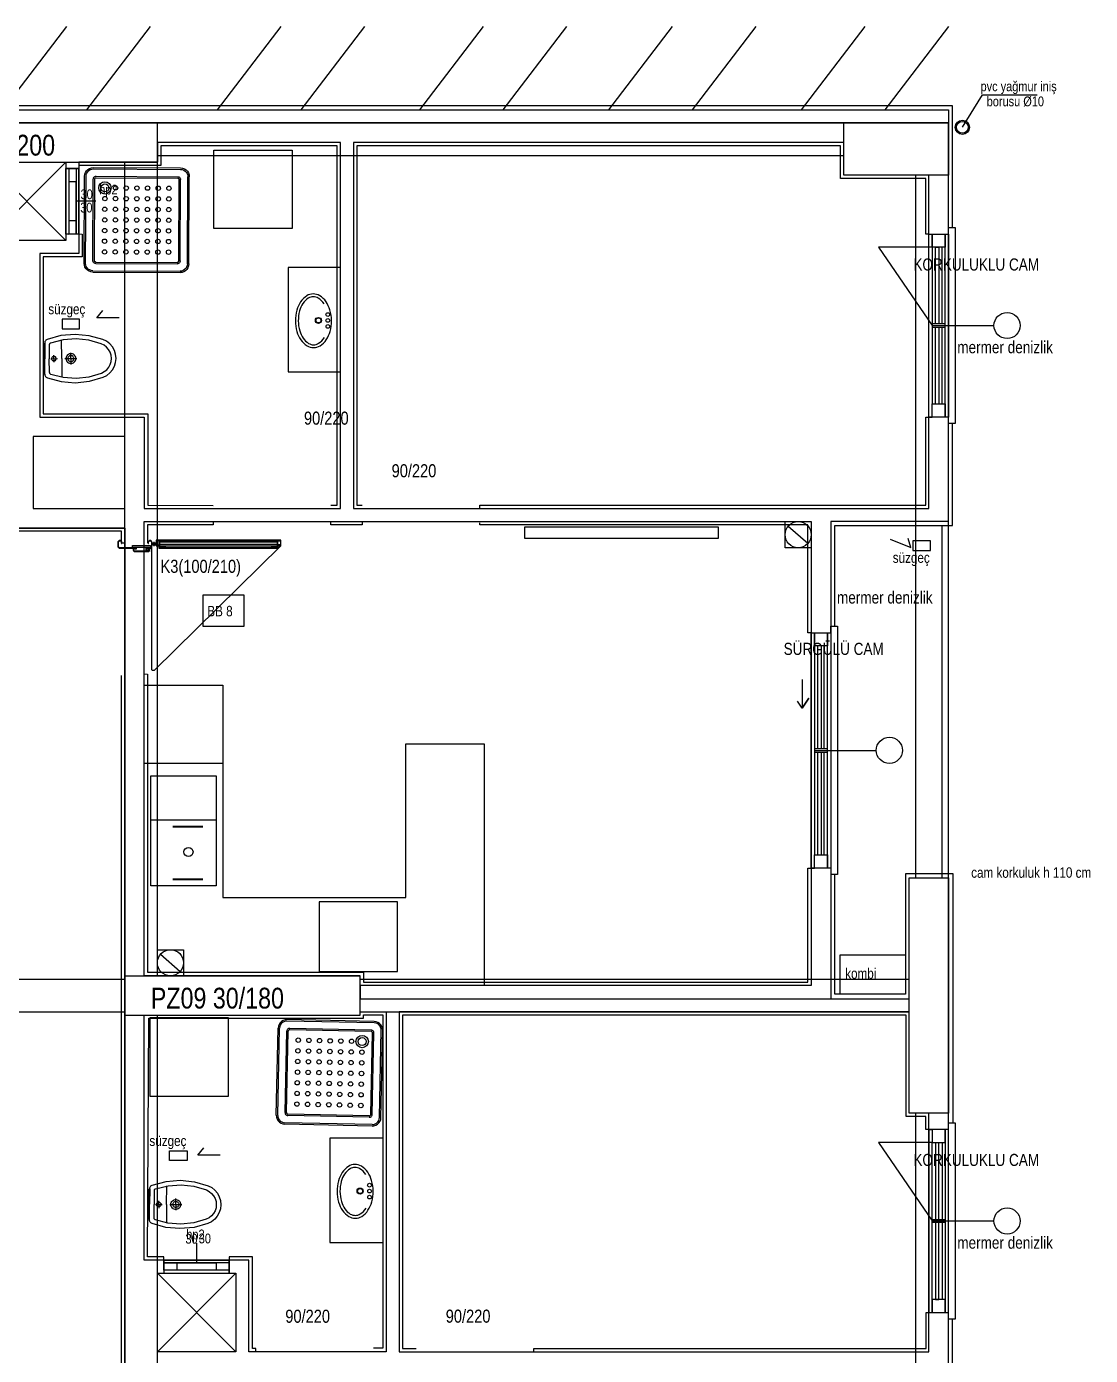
# Model space of a CAD drawing. Header units: centimetres. Extents: x 0 to 12309, y -30 to 2970.
# Drawn here: x 1694 to 2100, y 1877 to 2386 of the extents above; entities that cross this region are included whole.
import ezdxf

# ---------------------------------------------------------------- set-up
doc = ezdxf.new("R2010")
doc.units = ezdxf.units.CM
doc.layers.add('SCOTT-MIMARI', color=8, linetype='CONTINUOUS')
doc.styles.get("Standard").update_dxf_attribs({"font": 'arial.ttf', "width": 0.8})

msp = doc.modelspace()

# ---------------------------------------------------------------- linework, layer by layer
at = {"layer": 'SCOTT-MIMARI'}
for p, q in [((2051.37, 2347.12), (2059.01, 2359.54)), ((2059.01, 2359.54), (2079.95, 2359.54)), ((1715.59, 2295.07), (1715.77, 2328.43)), ((1716.15, 2295.07), (1716.32, 2328.42)), ((1719.12, 2331.75), (1752.48, 2331.57)), ((1719.12, 2331.19), (1752.48, 2331.01)), ((1720.21, 2328.4), (1751.35, 2328.24)), ((1755.07, 2294.86), (1755.24, 2328.22)), ((1755.62, 2294.86), (1755.8, 2328.22)), ((1718.93, 2296.16), (1719.1, 2327.3)), ((1719.49, 2296.16), (1719.65, 2327.29)), ((1720.21, 2327.85), (1751.35, 2327.68)), ((1751.74, 2295.99), (1751.9, 2327.12)), ((1752.29, 2295.99), (1752.46, 2327.12)), ((1720.04, 2318.82), (1712.53, 2318.81)), ((1720.04, 2295.6), (1751.18, 2295.44)), ((1720.04, 2295.04), (1751.17, 2294.88)), ((1718.91, 2292.27), (1752.27, 2292.09)), ((1718.91, 2291.71), (1752.27, 2291.54)), ((1700, 2264.01), (1700.03, 2258.61)), ((1700.5, 2264.36), (1700.35, 2264.36)), ((1700.5, 2264.56), (1700.53, 2258.61)), ((1702.25, 2263.87), (1702.28, 2258.62)), ((1707.03, 2258.64), (1706.99, 2265.7)), ((1700.05, 2253.21), (1700.03, 2258.61)), ((1700.56, 2252.66), (1700.53, 2258.61)), ((1702.3, 2253.37), (1702.28, 2258.62)), ((1702.81, 2258.62), (1705.36, 2258.63)), ((1704.03, 2258.63), (1704.02, 2260.03)), ((1704.03, 2258.63), (1704.03, 2257.23)), ((1707.03, 2258.64), (1707.06, 2251.58)), ((1708.27, 2258.65), (1712.84, 2258.67)), ((1710.53, 2258.66), (1710.52, 2260.88)), ((1710.53, 2258.66), (1710.54, 2256.44)), ((1700.56, 2252.86), (1700.41, 2252.86)), ((1741.8, 2188.04), (1741.53, 2188.04)), ((1741.53, 2187.76), (1743.13, 2187.76)), ((1741.8, 2187.49), (1741.53, 2187.49)), ((1741.53, 2139.63), (1741.53, 2186.61)), ((1742.33, 2186.96), (1742.33, 2188.56)), ((1742.84, 2187.45), (1743.18, 2187.45)), ((1742.87, 2188.01), (1743.18, 2188.01)), ((1744.13, 2187.01), (1744.18, 2187.01)), ((1744.53, 2187.66), (1789.41, 2187.66)), ((1789.81, 2187.01), (1789.76, 2187.01)), ((1766.13, 2082.05), (1741.13, 2082.05)), ((1749.53, 2079.83), (1760.91, 2079.83)), ((1749.53, 2079.53), (1760.91, 2079.53)), ((1760.91, 2059.58), (1749.53, 2059.58)), ((1760.91, 2059.28), (1749.53, 2059.28)), ((1826.49, 2004.58), (1793.14, 2005.28)), ((1826.5, 2005.13), (1793.15, 2005.83)), ((1789.05, 1969.22), (1789.75, 2002.57)), ((1789.6, 1969.2), (1790.3, 2002.56)), ((1792.4, 1970.26), (1793.06, 2001.39)), ((1792.96, 1970.25), (1793.61, 2001.37)), ((1825.31, 2001.26), (1794.18, 2001.92)), ((1825.32, 2001.82), (1794.19, 2002.47)), ((1825.2, 1969.57), (1825.85, 2000.7)), ((1825.76, 1969.56), (1826.41, 2000.68)), ((1828.51, 1968.39), (1829.21, 2001.74)), ((1829.07, 1968.37), (1829.77, 2001.73)), ((1824.62, 1968.47), (1793.49, 1969.12)), ((1824.63, 1969.02), (1793.5, 1969.68)), ((1825.66, 1965.11), (1792.31, 1965.81)), ((1825.67, 1965.66), (1792.32, 1966.37)), ((1747.13, 1935.15), (1747.17, 1942.21)), ((1740.16, 1940.58), (1740.13, 1935.18)), ((1740.66, 1940.93), (1740.51, 1940.93)), ((1740.66, 1941.13), (1740.63, 1935.18)), ((1742.41, 1940.42), (1742.38, 1935.17)), ((1744.13, 1935.16), (1744.14, 1936.56)), ((1750.63, 1935.13), (1750.64, 1937.35)), ((1740.11, 1929.78), (1740.13, 1935.18)), ((1740.6, 1929.23), (1740.63, 1935.18)), ((1742.36, 1929.92), (1742.38, 1935.17)), ((1742.91, 1935.17), (1745.47, 1935.15)), ((1744.13, 1935.16), (1744.13, 1933.76)), ((1747.13, 1935.15), (1747.1, 1928.09)), ((1748.38, 1935.14), (1752.94, 1935.12)), ((1750.63, 1935.13), (1750.62, 1932.91)), ((1740.6, 1929.43), (1740.45, 1929.43)), ((1758.6, 1920.27), (1758.59, 1912.76))]:
    msp.add_line(p, q, dxfattribs=at)
for points in [[(1684.66, 2353.81), (1709.02, 2385.65)], [(1716.62, 2353.81), (1740.98, 2385.65)], [(1766.6, 2353.81), (1790.96, 2385.65)], [(1798.56, 2353.81), (1822.92, 2385.65)], [(1843.88, 2353.81), (1868.24, 2385.65)], [(1875.84, 2353.81), (1900.2, 2385.65)], [(1916.19, 2353.81), (1940.55, 2385.65)], [(1948.15, 2353.81), (1972.51, 2385.65)], [(1989.85, 2353.81), (2014.21, 2385.65)], [(2021.81, 2353.81), (2046.17, 2385.65)], [(2047.59, 2348.81), (2047.59, 2355.31), (1341.09, 2355.31), (1339.59, 2350.31), (1339.59, 2308.81)], [(1341.09, 2348.81), (1341.09, 2353.81), (2046.09, 2353.81), (2046.09, 2348.81), (1341.09, 2348.81)], [(2046.09, 2034.06), (2046.09, 2348.81), (1341.09, 2348.81), (1341.09, 1531.31)], [(1643.59, 2348.81), (1743.59, 2348.81)], [(1743.59, 2333.81), (1743.59, 2348.81)], [(1743.59, 2348.81), (2006.09, 2348.81)], [(2006.09, 2328.81), (2006.09, 2348.81), (2046.09, 2348.81), (2046.09, 2328.81), (2006.09, 2328.81)], [(2046.09, 2308.81), (2047.59, 2308.81), (2047.59, 2348.81)], [(1698.59, 2236.31), (1738.59, 2236.31), (1738.59, 2201.31), (1813.59, 2201.31), (1813.59, 2341.31), (1743.59, 2341.31), (1743.59, 2341.31), (1743.59, 2341.31), (1743.59, 2333.81), (1713.59, 2333.81), (1713.59, 2298.81), (1698.59, 2298.81), (1698.59, 2236.31)], [(1809.86, 2202.55), (1812.36, 2202.55), (1812.36, 2340.05), (1744.86, 2340.05), (1744.86, 2332.55), (1713.59, 2332.55)], [(1795.18, 2308.37), (1765.18, 2308.37), (1765.18, 2338.37), (1795.18, 2338.37), (1795.18, 2308.37)], [(1818.59, 2201.31), (2038.59, 2201.31), (2038.59, 2328.81), (2006.09, 2328.81), (2006.09, 2341.31), (1818.59, 2341.31), (1818.59, 2201.31)], [(2038.59, 2306.31), (2037.34, 2306.31), (2037.34, 2327.56), (2004.84, 2327.56), (2004.84, 2340.06), (1819.84, 2340.06), (1819.84, 2202.56), (1821.87, 2202.57)], [(1643.59, 2333.81), (1743.59, 2333.81)], [(1708.59, 2303.81), (1678.59, 2303.81), (1678.59, 2333.81), (1708.59, 2333.81), (1708.59, 2303.81), (1678.59, 2333.81), (1708.59, 2333.81), (1678.59, 2303.81)], [(1731.09, 2022.56), (1731.09, 2333.81)], [(1743.59, 2336.31), (2006.09, 2336.31)], [(1743.59, 2022.56), (1743.59, 2333.81)], [(1713.57, 2331.31), (1713.57, 2331.31), (1708.57, 2331.31), (1709.77, 2331.31), (1709.79, 2306.31), (1713.6, 2306.32), (1713.57, 2331.31)], [(1708.6, 2306.31), (1708.57, 2331.31), (1713.55, 2331.31), (1713.6, 2306.31), (1708.6, 2306.31)], [(1712.55, 2331.31), (1712.55, 2326.31), (1709.77, 2326.31)], [(1715.77, 2328.43), (1715.85, 2329.17), (1716.1, 2329.87), (1716.51, 2330.5), (1717.04, 2331.03), (1717.67, 2331.42), (1718.38, 2331.67), (1719.12, 2331.75)], [(1716.32, 2328.42), (1716.4, 2329.04), (1716.6, 2329.63), (1716.94, 2330.15), (1717.38, 2330.59), (1717.91, 2330.92), (1718.5, 2331.12), (1719.12, 2331.19)], [(1719.1, 2327.3), (1719.13, 2327.54), (1719.21, 2327.78), (1719.34, 2327.99), (1719.52, 2328.16), (1719.73, 2328.3), (1719.97, 2328.38), (1720.21, 2328.4)], [(1751.35, 2328.24), (1751.6, 2328.21), (1751.83, 2328.13), (1752.04, 2327.99), (1752.22, 2327.82), (1752.35, 2327.6), (1752.43, 2327.37), (1752.46, 2327.12)], [(1752.48, 2331.57), (1753.22, 2331.48), (1753.93, 2331.23), (1754.56, 2330.83), (1755.08, 2330.3), (1755.48, 2329.66), (1755.72, 2328.96), (1755.8, 2328.22)], [(1752.48, 2331.01), (1753.1, 2330.94), (1753.68, 2330.73), (1754.21, 2330.4), (1754.64, 2329.95), (1754.97, 2329.43), (1755.18, 2328.84), (1755.24, 2328.22)], [(2033.59, 2060.06), (2033.59, 2328.81)], [(2046.09, 2032.56), (2046.09, 2328.81)], [(1712.55, 2326.31), (1712.52, 2306.31)], [(1712.57, 2311.31), (1712.55, 2326.31)], [(1719.65, 2327.29), (1719.67, 2327.42), (1719.71, 2327.54), (1719.78, 2327.64), (1719.86, 2327.73), (1719.97, 2327.79), (1720.09, 2327.83), (1720.21, 2327.85)], [(1751.35, 2327.68), (1751.47, 2327.67), (1751.59, 2327.63), (1751.69, 2327.56), (1751.78, 2327.47), (1751.85, 2327.37), (1751.89, 2327.25), (1751.9, 2327.12)], [(1712.52, 2306.31), (1712.52, 2311.31), (1709.79, 2311.31)], [(2046.09, 2306.31), (2046.09, 2308.81), (2048.59, 2308.81), (2048.59, 2236.31), (2048.59, 2233.81), (2046.09, 2233.81)], [(1713.64, 2306.32), (1714.89, 2306.31), (1714.89, 2297.56), (1699.89, 2297.56), (1699.89, 2237.56), (1739.89, 2237.56), (1739.89, 2202.56), (1764.86, 2202.47)], [(1712.57, 2306.31), (1712.57, 2306.31)], [(2038.59, 2236.31), (2038.59, 2306.31), (2046.09, 2306.31), (2046.09, 2236.31), (2038.59, 2236.31), (2039.84, 2236.31), (2039.84, 2241.31), (2044.84, 2241.31), (2044.84, 2236.31), (2044.84, 2306.31), (2044.84, 2301.31), (2039.84, 2301.31), (2039.84, 2306.31), (2039.84, 2241.31), (2041.09, 2241.31), (2041.09, 2270.68)], [(2039.84, 2301.31), (2019.26, 2301.31), (2039.84, 2271.31)], [(2041.09, 2271.93), (2041.09, 2301.31), (2042.34, 2301.31), (2042.34, 2271.93)], [(2043.59, 2271.93), (2043.59, 2301.31)], [(1718.91, 2291.71), (1718.17, 2291.8), (1717.46, 2292.05), (1716.83, 2292.45), (1716.31, 2292.98), (1715.91, 2293.62), (1715.67, 2294.33), (1715.59, 2295.07)], [(1718.91, 2292.27), (1718.29, 2292.34), (1717.71, 2292.55), (1717.18, 2292.89), (1716.74, 2293.33), (1716.42, 2293.86), (1716.21, 2294.45), (1716.15, 2295.07)], [(1720.04, 2295.04), (1719.79, 2295.07), (1719.56, 2295.16), (1719.35, 2295.29), (1719.17, 2295.47), (1719.04, 2295.68), (1718.96, 2295.91), (1718.93, 2296.16)], [(1720.04, 2295.6), (1719.92, 2295.62), (1719.8, 2295.66), (1719.7, 2295.72), (1719.61, 2295.81), (1719.54, 2295.92), (1719.5, 2296.04), (1719.49, 2296.16)], [(1752.29, 2295.99), (1752.26, 2295.74), (1752.18, 2295.5), (1752.05, 2295.29), (1751.87, 2295.12), (1751.66, 2294.99), (1751.42, 2294.91), (1751.17, 2294.88)], [(1751.74, 2295.99), (1751.72, 2295.86), (1751.68, 2295.75), (1751.61, 2295.64), (1751.52, 2295.55), (1751.42, 2295.49), (1751.3, 2295.45), (1751.18, 2295.44)], [(1755.62, 2294.86), (1755.53, 2294.11), (1755.28, 2293.41), (1754.88, 2292.78), (1754.35, 2292.25), (1753.72, 2291.86), (1753.01, 2291.62), (1752.27, 2291.54)], [(1755.07, 2294.86), (1754.99, 2294.24), (1754.78, 2293.65), (1754.45, 2293.13), (1754.01, 2292.69), (1753.48, 2292.36), (1752.89, 2292.16), (1752.27, 2292.09)], [(1813.59, 2293.54), (1793.59, 2293.54), (1793.59, 2253.54), (1813.59, 2253.54)], [(1800.72, 2282.68), (1800.04, 2282.2), (1799.41, 2281.65), (1798.84, 2281.03), (1798.34, 2280.36)], [(1803.19, 2283.41), (1802.54, 2283.36), (1801.91, 2283.22), (1801.29, 2282.99), (1800.72, 2282.68)], [(1803.2, 2282.31), (1802.7, 2282.27), (1802.21, 2282.17), (1801.74, 2281.99), (1801.3, 2281.76)], [(1805.68, 2282.72), (1805.1, 2283.02), (1804.48, 2283.23), (1803.84, 2283.36), (1803.19, 2283.41)], [(1805.11, 2281.78), (1804.66, 2282.01), (1804.19, 2282.18), (1803.7, 2282.28), (1803.2, 2282.31)], [(1808.09, 2280.43), (1807.58, 2281.09), (1807, 2281.7), (1806.37, 2282.25), (1805.68, 2282.72)], [(1729.03, 2274.3), (1720.5, 2274.3), (1722.76, 2277.08)], [(1796.9, 2277.17), (1796.67, 2276.16), (1796.5, 2275.14), (1796.4, 2274.11), (1796.37, 2273.08)], [(1798.34, 2280.36), (1797.89, 2279.61), (1797.5, 2278.82), (1797.17, 2278.01), (1796.9, 2277.17)], [(1799.25, 2279.76), (1798.85, 2279.08), (1798.49, 2278.37), (1798.2, 2277.64), (1797.96, 2276.89)], [(1801.3, 2281.76), (1800.71, 2281.34), (1800.17, 2280.87), (1799.68, 2280.34), (1799.25, 2279.76)], [(1807.34, 2279.57), (1806.88, 2280.22), (1806.35, 2280.81), (1805.76, 2281.33), (1805.11, 2281.78)], [(1809.57, 2277.26), (1809.3, 2278.09), (1808.95, 2278.9), (1808.55, 2279.68), (1808.09, 2280.43)], [(1810.15, 2273.17), (1810.11, 2274.21), (1810, 2275.24), (1809.82, 2276.25), (1809.57, 2277.26)], [(1713.84, 2273.75), (1707.14, 2273.75), (1707.14, 2270.05), (1713.84, 2270.05), (1713.84, 2273.75)], [(1796.37, 2273.08), (1796.42, 2272.05), (1796.53, 2271.02), (1796.71, 2270), (1796.96, 2268.99)], [(1797.96, 2276.89), (1797.74, 2275.95), (1797.58, 2275), (1797.49, 2274.05), (1797.47, 2273.09)], [(1797.47, 2273.09), (1797.51, 2272.13), (1797.61, 2271.17), (1797.78, 2270.23), (1798.01, 2269.29)], [(1809.63, 2269.08), (1809.86, 2270.09), (1810.03, 2271.11), (1810.13, 2272.14), (1810.15, 2273.17)], [(1722.79, 2265.95), (1717.55, 2267.42), (1712.13, 2267.92), (1706.71, 2267.43), (1701.47, 2265.97)], [(1796.96, 2268.99), (1797.23, 2268.16), (1797.57, 2267.35), (1797.98, 2266.57), (1798.44, 2265.82)], [(1798.01, 2269.29), (1798.26, 2268.54), (1798.57, 2267.81), (1798.93, 2267.11), (1799.35, 2266.44)], [(1808.19, 2265.89), (1808.64, 2266.64), (1809.03, 2267.43), (1809.36, 2268.24), (1809.63, 2269.08)], [(2039.84, 2270.68), (2044.84, 2270.68), (2044.84, 2271.93), (2039.84, 2271.93), (2039.84, 2270.68)], [(2039.84, 2271.31), (2063.46, 2271.31)], [(2042.34, 2270.68), (2042.34, 2241.31), (2043.59, 2241.31), (2043.59, 2270.68)], [(1700.35, 2264.36), (1700.27, 2264.35), (1700.2, 2264.32), (1700.13, 2264.28), (1700.08, 2264.23), (1700.03, 2264.16), (1700.01, 2264.09), (1700, 2264.01)], [(1701.47, 2265.97), (1701.19, 2265.83), (1700.96, 2265.65), (1700.76, 2265.42), (1700.62, 2265.15), (1700.53, 2264.86), (1700.5, 2264.56)], [(1702.75, 2264.58), (1702.61, 2264.51), (1702.49, 2264.42), (1702.39, 2264.3), (1702.31, 2264.17), (1702.27, 2264.02), (1702.25, 2263.87)], [(1722.16, 2264.32), (1717.4, 2265.67), (1712.48, 2266.17), (1707.55, 2265.8), (1702.75, 2264.58)], [(1726.03, 2258.74), (1725.9, 2259.93), (1725.54, 2261.08), (1724.96, 2262.13), (1724.18, 2263.04), (1723.24, 2263.78), (1722.16, 2264.32)], [(1727.78, 2258.75), (1727.61, 2260.29), (1727.15, 2261.77), (1726.4, 2263.12), (1725.39, 2264.3), (1724.17, 2265.26), (1722.79, 2265.95)], [(1798.44, 2265.82), (1798.95, 2265.16), (1799.53, 2264.55), (1800.16, 2264.01), (1800.85, 2263.53)], [(1799.35, 2266.44), (1799.78, 2265.87), (1800.28, 2265.34), (1800.83, 2264.88), (1801.42, 2264.47)], [(1800.85, 2263.53), (1801.43, 2263.23), (1802.05, 2263.02), (1802.69, 2262.89), (1803.34, 2262.85)], [(1801.42, 2264.47), (1801.87, 2264.24), (1802.34, 2264.07), (1802.83, 2263.97), (1803.33, 2263.94)], [(1803.33, 2263.94), (1803.83, 2263.98), (1804.32, 2264.09), (1804.79, 2264.26), (1805.23, 2264.5)], [(1803.34, 2262.85), (1803.99, 2262.9), (1804.62, 2263.04), (1805.23, 2263.26), (1805.81, 2263.57)], [(1805.23, 2264.5), (1805.87, 2264.96), (1806.46, 2265.49), (1806.98, 2266.09), (1807.43, 2266.74)], [(1805.81, 2263.57), (1806.49, 2264.05), (1807.12, 2264.6), (1807.69, 2265.22), (1808.19, 2265.89)], [(1704.9, 2258.63), (1704.88, 2258.81), (1704.82, 2258.99), (1704.73, 2259.15), (1704.61, 2259.28), (1704.46, 2259.39), (1704.29, 2259.46), (1704.11, 2259.5), (1703.93, 2259.5), (1703.75, 2259.46), (1703.59, 2259.38), (1703.44, 2259.28), (1703.32, 2259.14), (1703.23, 2258.98), (1703.17, 2258.81), (1703.15, 2258.62)], [(1703.15, 2258.62), (1703.17, 2258.44), (1703.23, 2258.27), (1703.32, 2258.11), (1703.45, 2257.97), (1703.59, 2257.87), (1703.76, 2257.79), (1703.94, 2257.76), (1704.12, 2257.76), (1704.3, 2257.8), (1704.47, 2257.87), (1704.62, 2257.98), (1704.74, 2258.12), (1704.83, 2258.28), (1704.88, 2258.45), (1704.9, 2258.63)], [(1712.4, 2258.67), (1712.36, 2259.06), (1712.24, 2259.43), (1712.04, 2259.77), (1711.77, 2260.06), (1711.46, 2260.29), (1711.1, 2260.45), (1710.71, 2260.53), (1710.32, 2260.52), (1709.94, 2260.44), (1709.58, 2260.28), (1709.27, 2260.05), (1709, 2259.76), (1708.81, 2259.42), (1708.69, 2259.04), (1708.65, 2258.65)], [(1708.65, 2258.65), (1708.7, 2258.26), (1708.82, 2257.89), (1709.02, 2257.55), (1709.28, 2257.26), (1709.6, 2257.03), (1709.96, 2256.88), (1710.34, 2256.8), (1710.73, 2256.8), (1711.12, 2256.88), (1711.47, 2257.04), (1711.79, 2257.27), (1712.05, 2257.57), (1712.24, 2257.91), (1712.36, 2258.28), (1712.4, 2258.67)], [(1711.68, 2258.67), (1711.65, 2258.91), (1711.58, 2259.13), (1711.45, 2259.34), (1711.29, 2259.52), (1711.1, 2259.66), (1710.88, 2259.76), (1710.64, 2259.81), (1710.4, 2259.8), (1710.17, 2259.75), (1709.95, 2259.65), (1709.75, 2259.51), (1709.59, 2259.33), (1709.47, 2259.12), (1709.4, 2258.89), (1709.38, 2258.66)], [(1709.38, 2258.66), (1709.4, 2258.42), (1709.48, 2258.19), (1709.6, 2257.98), (1709.76, 2257.8), (1709.96, 2257.66), (1710.18, 2257.57), (1710.41, 2257.52), (1710.65, 2257.52), (1710.89, 2257.57), (1711.11, 2257.67), (1711.3, 2257.81), (1711.46, 2257.99), (1711.58, 2258.2), (1711.65, 2258.43), (1711.68, 2258.67)], [(1722.22, 2253.12), (1723.29, 2253.67), (1724.22, 2254.42), (1724.99, 2255.34), (1725.56, 2256.4), (1725.91, 2257.55), (1726.03, 2258.74)], [(1722.86, 2251.5), (1724.24, 2252.2), (1725.45, 2253.17), (1726.44, 2254.36), (1727.18, 2255.72), (1727.63, 2257.21), (1727.78, 2258.75)], [(1700.05, 2253.21), (1700.06, 2253.13), (1700.09, 2253.06), (1700.13, 2252.99), (1700.19, 2252.93), (1700.25, 2252.89), (1700.33, 2252.87), (1700.41, 2252.86)], [(1700.56, 2252.66), (1700.59, 2252.36), (1700.68, 2252.07), (1700.83, 2251.81), (1701.03, 2251.58), (1701.27, 2251.39), (1701.54, 2251.26)], [(1702.3, 2253.37), (1702.32, 2253.22), (1702.37, 2253.07), (1702.45, 2252.94), (1702.55, 2252.82), (1702.67, 2252.73), (1702.81, 2252.67)], [(1702.81, 2252.67), (1707.62, 2251.49), (1712.56, 2251.18), (1717.48, 2251.73), (1722.22, 2253.12)], [(1701.54, 2251.26), (1706.8, 2249.85), (1712.22, 2249.42), (1717.64, 2249.97), (1722.86, 2251.5)], [(1866.87, 2201.31), (1866.87, 2202.56), (2037.37, 2202.56), (2037.37, 2236.31), (2038.59, 2236.31)], [(2002.59, 2156.31), (2002.59, 2194.81), (2046.09, 2194.81), (2047.59, 2194.81), (2047.59, 2233.81)], [(1696.09, 2201.31), (1731.09, 2201.31), (1731.09, 2228.81), (1696.09, 2228.81), (1696.09, 2201.31)], [(1993.59, 2018.81), (1821.09, 2018.81), (1821.09, 2022.56), (1738.59, 2022.56), (1738.59, 2196.31), (1993.59, 2196.31), (1993.59, 2018.81)], [(1764.87, 2196.31), (1764.87, 2195.06), (1739.87, 2195.06), (1739.87, 2188.12)], [(1821.86, 2196.31), (1821.86, 2195.06), (1809.88, 2195.06), (1809.87, 2195.95)], [(1993.59, 2153.81), (1992.34, 2153.81), (1992.34, 2195.06), (1866.85, 2195.06), (1866.86, 2195.85)], [(1993.59, 2196.31), (1993.59, 2186.31), (1983.59, 2186.31), (1983.59, 2196.31), (1993.59, 2196.31)], [(2046.09, 2060.06), (2046.09, 2196.31), (2001.09, 2196.31), (2001.09, 2013.81), (2001.09, 2013.81), (2031.09, 2013.81), (2031.09, 2060.06), (2046.09, 2060.06)], [(1731.25, 1603.06), (1731.09, 2193.81), (1656.09, 2193.81), (1656.09, 836.31), (1731.09, 836.31)], [(1993.59, 1531.31), (1993.59, 1456.31), (1731.09, 1456.31), (1731.09, 836.31), (1656.09, 836.31), (1656.09, 2193.81), (1731.09, 2193.81), (1731.09, 1604.31), (1743.59, 1604.31), (1743.59, 1531.31), (1993.59, 1531.31)], [(1731.09, 2188.12), (1729.84, 2188.12), (1729.84, 2192.62), (1657.34, 2192.62), (1657.33, 2188.8)], [(1884.06, 2189.9), (1884.06, 2194.27), (1957.95, 2194.27), (1957.95, 2189.9), (1884.06, 2189.9)], [(1984.83, 2194.61), (1992.34, 2188.01)], [(2043.59, 2060.06), (2043.59, 2194.81)], [(1729.53, 2188.91), (1729.03, 2188.91), (1729.53, 2188.91), (1729.83, 2188.61), (1729.83, 2187.93), (1730.03, 2187.93), (1730.03, 2188.61), (1729.53, 2189.11), (1729.03, 2189.11), (1728.53, 2188.61), (1728.53, 2186.61), (1729.03, 2186.11), (1734.56, 2186.11), (1734.56, 2186.31), (1729.03, 2186.31), (1728.73, 2186.61), (1728.73, 2188.61), (1729.03, 2188.91)], [(1741, 2187.12), (1741, 2186.37), (1734.02, 2186.37), (1734.02, 2187.12), (1741, 2187.12)], [(1739.37, 2186.11), (1741.03, 2186.11), (1741.53, 2186.61), (1741.53, 2188.61), (1741.03, 2189.11), (1740.53, 2189.11), (1740.03, 2188.61), (1740.03, 2187.93), (1740.23, 2187.93), (1740.23, 2188.61), (1740.53, 2188.91), (1741.03, 2188.91), (1741.33, 2188.61), (1741.33, 2186.61), (1741.03, 2186.31), (1739.17, 2186.31), (1739.17, 2185.11), (1740.31, 2185.11), (1740.31, 2185.06), (1734.78, 2185.06), (1734.48, 2185.36), (1734.48, 2185.61), (1734.78, 2185.91), (1735.62, 2185.91), (1735.62, 2186.11), (1734.78, 2186.11), (1734.28, 2185.61), (1734.28, 2185.36), (1734.78, 2184.86), (1740.31, 2184.86), (1740.31, 2185.32), (1739.37, 2185.32), (1739.37, 2186.11)], [(1740.37, 2185.37), (1740.58, 2185.1), (1740.63, 2184.9), (1740.63, 2185.37), (1740.63, 2186.06), (1739.44, 2186.06), (1739.44, 2185.37), (1740.37, 2185.37)], [(1740.33, 2185.47), (1740.26, 2185.96), (1740.53, 2185.96), (1740.53, 2185.4), (1740.39, 2185.46), (1740.37, 2185.47), (1740.33, 2185.47)], [(1790.76, 2187.01), (1742.33, 2139.33), (1741.53, 2139.33)], [(1790.66, 2189.06), (1790.66, 2187.11), (1789.81, 2187.11), (1789.81, 2187.01), (1790.76, 2187.01), (1790.76, 2189.16), (1743.18, 2189.16), (1743.18, 2187.01), (1744.13, 2187.01), (1744.13, 2187.11), (1743.28, 2187.11), (1743.28, 2189.06), (1790.66, 2189.06)], [(1743.28, 2187.36), (1744.23, 2187.36), (1744.23, 2188.96), (1743.28, 2188.96)], [(1790.51, 2187.26), (1789.66, 2187.26), (1789.66, 2186.26), (1744.28, 2186.26), (1744.28, 2187.26), (1743.43, 2187.26), (1743.43, 2187.16), (1744.18, 2187.16), (1744.18, 2186.16), (1789.76, 2186.16), (1789.76, 2187.16), (1790.51, 2187.16), (1790.51, 2187.26)], [(1744.53, 2188.81), (1746.83, 2188.81), (1746.83, 2189.01), (1744.33, 2189.01), (1744.33, 2186.31), (1746.83, 2186.31), (1746.83, 2186.51), (1744.53, 2186.51), (1744.53, 2188.81)], [(1787.06, 2189.01), (1787.06, 2188.76), (1789.36, 2188.76), (1789.36, 2188.41), (1744.58, 2188.41), (1744.58, 2188.76), (1746.88, 2188.76), (1746.88, 2189.01), (1787.06, 2189.01)], [(1787.06, 2186.56), (1789.36, 2186.56), (1789.36, 2186.91), (1744.58, 2186.91), (1744.58, 2186.56), (1746.88, 2186.56), (1746.88, 2186.31), (1787.06, 2186.31), (1787.06, 2186.56)], [(1789.61, 2189.01), (1787.11, 2189.01), (1787.11, 2188.81), (1789.41, 2188.81), (1789.41, 2186.51), (1787.11, 2186.51), (1787.11, 2186.31), (1789.61, 2186.31), (1789.61, 2189.01)], [(1790.66, 2187.36), (1789.71, 2187.36), (1789.71, 2188.96), (1790.66, 2188.96)], [(2023.74, 2189.59), (2031.65, 2186.4), (2030.59, 2189.82)], [(2032.49, 2185.22), (2039.2, 2185.22), (2039.2, 2188.91), (2032.49, 2188.91), (2032.49, 2185.22)], [(1761.07, 2168.26), (1776.66, 2168.26), (1776.66, 2156.13), (1761.07, 2156.13), (1761.07, 2168.26)], [(2001.09, 2153.81), (2001.09, 2156.31), (2003.59, 2156.31), (2003.59, 2083.81), (2003.59, 2061.31), (2001.09, 2061.31)], [(1993.59, 2063.81), (1993.59, 2153.81), (2001.09, 2153.81), (2001.09, 2063.81), (1993.59, 2063.81), (1994.84, 2063.81), (1994.84, 2068.81), (1999.84, 2068.81), (1999.84, 2063.81), (1999.84, 2153.81), (1999.84, 2148.81), (1994.84, 2148.81), (1994.84, 2153.81), (1994.84, 2068.81), (1996.09, 2068.81), (1996.09, 2108.18)], [(1996.09, 2109.43), (1996.09, 2148.81)], [(1997.34, 2148.81), (1997.34, 2109.43)], [(1998.59, 2109.43), (1998.59, 2148.81)], [(1731.09, 1864.41), (1729.84, 1864.41), (1729.83, 2137.43)], [(1738.59, 2138.12), (1739.82, 2137.91), (1739.82, 2024.41), (1739.82, 2023.91), (1821.09, 2023.91), (1822.34, 2023.91), (1822.34, 2020.16), (1992.34, 2020.16), (1992.34, 2063.81), (1993.59, 2063.81)], [(1990.06, 2135.89), (1990.06, 2125.01), (1992.62, 2128.83), (1990.06, 2125.01), (1988.32, 2127.67)], [(1990.06, 2135.89), (1990.06, 2125.01)], [(1738.59, 2133.81), (1768.59, 2133.81), (1768.59, 2103.81), (1738.59, 2103.81)], [(1738.59, 2133.81), (1768.59, 2133.81), (1768.59, 2052.56), (1838.59, 2052.56), (1838.59, 2111.31), (1868.59, 2111.31), (1868.59, 2018.81), (1821.09, 2018.81)], [(1994.84, 2108.18), (1999.84, 2108.18), (1999.84, 2109.43), (1994.84, 2109.43), (1994.84, 2108.18)], [(1738.59, 2022.56), (1738.59, 2108.81)], [(1994.84, 2108.81), (2018.46, 2108.81)], [(1997.34, 2108.18), (1997.34, 2068.81), (1998.59, 2068.81), (1998.59, 2108.18)], [(1741.13, 2057.05), (1741.13, 2099.05), (1766.13, 2099.05), (1766.13, 2057.05), (1741.13, 2057.05)], [(2046.31, 1966.31), (2047.81, 1966.31), (2047.81, 2034.06), (2047.81, 2061.56), (2029.59, 2061.56), (2029.59, 2034.06), (2029.59, 2015.56), (2002.59, 2015.56), (2002.59, 2061.31)], [(2046.09, 2060.06), (2046.09, 1970.06), (2031.09, 1970.06), (2031.09, 2060.06), (2046.09, 2060.06)], [(1805.4, 2024.29), (1835.4, 2024.29), (1835.4, 2050.93), (1805.4, 2050.93), (1805.4, 2024.29)], [(2046.09, 1873.81), (2046.09, 2040.06)], [(1753.59, 2032.56), (1753.59, 2022.56), (1743.59, 2022.56), (1743.59, 2032.56), (1753.59, 2032.56)], [(1744.83, 2030.86), (1752.34, 2024.26)], [(2004.59, 2030.56), (2029.59, 2030.56), (2029.59, 2015.56), (2004.59, 2015.56), (2004.59, 2030.56)], [(1656.09, 2021.31), (1731.09, 2021.31)], [(1731.09, 2007.56), (1731.09, 2022.56)], [(1731.09, 2022.56), (1821.09, 2022.56)], [(1821.09, 2007.56), (1821.09, 2022.56)], [(1821.09, 2021.31), (2031.09, 2021.31)], [(1821.09, 2018.81), (1821.09, 2013.81), (2009.59, 2013.81)], [(1656.09, 2008.81), (1731.09, 2008.81)], [(1738.59, 2007.56), (1821.09, 2007.56), (1821.09, 2008.81), (1831.09, 2008.81), (1831.09, 1878.81), (1778.59, 1878.81), (1778.59, 1878.81), (1778.59, 1878.81), (1778.59, 1913.81), (1738.59, 1913.81), (1738.59, 2007.56)], [(1821.09, 2008.81), (2031.09, 2008.81)], [(2038.59, 1970.06), (2031.09, 1970.06), (2031.09, 2008.81), (1836.09, 2008.81), (1836.09, 1878.81), (2038.59, 1878.81), (2038.59, 1970.06)], [(1731.09, 2007.56), (1821.09, 2007.56)], [(1731.09, 1676.31), (1731.09, 2007.56)], [(1746.1, 1913.86), (1746.1, 1915.11), (1739.85, 1915.11), (1740.36, 2006.36), (1821.09, 2006.36), (1822.34, 2006.36), (1822.34, 2007.61), (1829.84, 2007.61), (1829.84, 1880.11), (1826.22, 1880.1)], [(1740.76, 1976.52), (1770.76, 1976.52), (1770.76, 2006.52), (1740.76, 2006.52), (1740.76, 1976.52)], [(1743.59, 1688.8), (1743.59, 2007.56)], [(1793.15, 2005.83), (1792.41, 2005.76), (1791.7, 2005.53), (1791.06, 2005.15), (1790.52, 2004.63), (1790.11, 2004.01), (1789.85, 2003.31), (1789.75, 2002.57)], [(1793.14, 2005.28), (1792.52, 2005.22), (1791.93, 2005.03), (1791.39, 2004.71), (1790.94, 2004.28), (1790.6, 2003.76), (1790.38, 2003.17), (1790.3, 2002.56)], [(1829.21, 2001.74), (1829.16, 2002.36), (1828.96, 2002.95), (1828.64, 2003.48), (1828.21, 2003.93), (1827.69, 2004.28), (1827.11, 2004.49), (1826.49, 2004.58)], [(1829.77, 2001.73), (1829.7, 2002.47), (1829.47, 2003.18), (1829.09, 2003.82), (1828.57, 2004.36), (1827.94, 2004.77), (1827.24, 2005.03), (1826.5, 2005.13)], [(2038.59, 1963.81), (2037.34, 1963.81), (2037.34, 1968.81), (2029.84, 1968.81), (2029.84, 2007.56), (1837.34, 2007.56), (1837.34, 1880.06), (1842.56, 1880.09)], [(1794.19, 2002.47), (1793.95, 2002.45), (1793.71, 2002.37), (1793.5, 2002.25), (1793.32, 2002.07), (1793.18, 2001.87), (1793.09, 2001.63), (1793.06, 2001.39)], [(1794.18, 2001.92), (1794.06, 2001.91), (1793.94, 2001.87), (1793.83, 2001.8), (1793.74, 2001.72), (1793.67, 2001.61), (1793.63, 2001.5), (1793.61, 2001.37)], [(1825.85, 2000.7), (1825.84, 2000.82), (1825.8, 2000.94), (1825.74, 2001.05), (1825.65, 2001.14), (1825.55, 2001.2), (1825.43, 2001.25), (1825.31, 2001.26)], [(1826.41, 2000.68), (1826.39, 2000.93), (1826.31, 2001.17), (1826.18, 2001.38), (1826.01, 2001.56), (1825.8, 2001.7), (1825.57, 2001.79), (1825.32, 2001.82)], [(2046.09, 1701.31), (2046.09, 1997.56)], [(1789.05, 1969.22), (1789.11, 1968.47), (1789.35, 1967.76), (1789.73, 1967.12), (1790.25, 1966.58), (1790.87, 1966.17), (1791.57, 1965.91), (1792.31, 1965.81)], [(1789.6, 1969.2), (1789.66, 1968.58), (1789.85, 1967.99), (1790.17, 1967.46), (1790.6, 1967.01), (1791.12, 1966.67), (1791.71, 1966.45), (1792.32, 1966.37)], [(1792.4, 1970.26), (1792.43, 1970.01), (1792.5, 1969.77), (1792.63, 1969.56), (1792.8, 1969.38), (1793.01, 1969.24), (1793.25, 1969.15), (1793.49, 1969.12)], [(1792.96, 1970.25), (1792.97, 1970.12), (1793.01, 1970), (1793.07, 1969.9), (1793.16, 1969.81), (1793.26, 1969.74), (1793.38, 1969.69), (1793.5, 1969.68)], [(1824.62, 1968.47), (1824.87, 1968.49), (1825.11, 1968.57), (1825.32, 1968.7), (1825.5, 1968.87), (1825.64, 1969.08), (1825.72, 1969.31), (1825.76, 1969.56)], [(1824.63, 1969.02), (1824.76, 1969.03), (1824.88, 1969.07), (1824.98, 1969.14), (1825.07, 1969.22), (1825.14, 1969.33), (1825.18, 1969.44), (1825.2, 1969.57)], [(1825.66, 1965.11), (1826.41, 1965.18), (1827.12, 1965.41), (1827.76, 1965.79), (1828.3, 1966.31), (1828.71, 1966.93), (1828.97, 1967.63), (1829.07, 1968.37)], [(1825.67, 1965.66), (1826.29, 1965.72), (1826.89, 1965.91), (1827.42, 1966.23), (1827.87, 1966.67), (1828.21, 1967.19), (1828.43, 1967.77), (1828.51, 1968.39)], [(2033.59, 1701.31), (2033.59, 1970.06)], [(2038.59, 1963.81), (2038.59, 1893.81), (2046.09, 1893.81), (2046.09, 1963.81), (2038.59, 1963.81), (2039.84, 1963.81), (2039.84, 1958.81), (2044.84, 1958.81), (2044.84, 1963.81), (2044.84, 1893.81), (2044.84, 1898.81), (2039.84, 1898.81), (2039.84, 1893.81), (2039.84, 1958.81), (2041.09, 1958.81), (2041.09, 1929.43)], [(2046.09, 1963.81), (2046.09, 1966.31), (2048.59, 1966.31), (2048.59, 1893.81), (2048.59, 1891.31), (2046.09, 1891.31)], [(1829.52, 1960.54), (1809.52, 1960.54), (1809.52, 1920.54), (1829.52, 1920.54)], [(2039.84, 1958.81), (2019.26, 1958.81), (2039.84, 1928.81)], [(2042.34, 1929.43), (2042.34, 1958.81), (2043.59, 1958.81), (2043.59, 1929.43)], [(1748.29, 1955.63), (1754.99, 1955.63), (1754.99, 1951.93), (1748.29, 1951.93), (1748.29, 1955.63)], [(1767.57, 1953.99), (1759.04, 1953.99), (1761.31, 1956.77)], [(1814.28, 1947.36), (1813.83, 1946.61), (1813.43, 1945.82), (1813.1, 1945.01), (1812.84, 1944.17)], [(1815.19, 1946.76), (1814.78, 1946.08), (1814.43, 1945.38), (1814.13, 1944.64), (1813.9, 1943.89)], [(1816.66, 1949.69), (1815.97, 1949.2), (1815.34, 1948.65), (1814.78, 1948.04), (1814.28, 1947.36)], [(1817.24, 1948.76), (1816.65, 1948.34), (1816.11, 1947.87), (1815.62, 1947.34), (1815.19, 1946.76)], [(1819.13, 1950.41), (1818.48, 1950.36), (1817.84, 1950.22), (1817.23, 1949.99), (1816.66, 1949.69)], [(1819.14, 1949.31), (1818.64, 1949.28), (1818.15, 1949.17), (1817.68, 1949), (1817.24, 1948.76)], [(1821.61, 1949.72), (1821.04, 1950.02), (1820.42, 1950.24), (1819.78, 1950.37), (1819.13, 1950.41)], [(1821.05, 1948.79), (1820.6, 1949.02), (1820.13, 1949.18), (1819.64, 1949.28), (1819.14, 1949.31)], [(1823.28, 1946.57), (1822.82, 1947.22), (1822.29, 1947.81), (1821.7, 1948.33), (1821.05, 1948.79)], [(1824.02, 1947.43), (1823.52, 1948.1), (1822.94, 1948.7), (1822.31, 1949.25), (1821.61, 1949.72)], [(1825.51, 1944.26), (1825.23, 1945.09), (1824.89, 1945.9), (1824.49, 1946.68), (1824.02, 1947.43)], [(1740.66, 1941.13), (1740.7, 1941.43), (1740.79, 1941.72), (1740.94, 1941.98), (1741.13, 1942.21), (1741.37, 1942.4), (1741.65, 1942.53)], [(1741.65, 1942.53), (1746.9, 1943.94), (1752.33, 1944.37), (1757.74, 1943.82), (1762.97, 1942.29)], [(1742.92, 1941.12), (1747.73, 1942.3), (1752.66, 1942.61), (1757.58, 1942.06), (1762.33, 1940.66)], [(1762.97, 1942.29), (1764.35, 1941.58), (1765.56, 1940.62), (1766.55, 1939.43), (1767.28, 1938.06), (1767.74, 1936.58), (1767.88, 1935.04)], [(1812.84, 1944.17), (1812.61, 1943.17), (1812.44, 1942.14), (1812.34, 1941.11), (1812.31, 1940.08)], [(1813.9, 1943.89), (1813.68, 1942.95), (1813.52, 1942), (1813.43, 1941.05), (1813.41, 1940.09)], [(1826.09, 1940.18), (1826.05, 1941.21), (1825.94, 1942.24), (1825.76, 1943.26), (1825.51, 1944.26)], [(1740.16, 1940.58), (1740.17, 1940.66), (1740.2, 1940.73), (1740.24, 1940.8), (1740.29, 1940.85), (1740.36, 1940.9), (1740.43, 1940.92), (1740.51, 1940.93)], [(1742.41, 1940.42), (1742.43, 1940.57), (1742.47, 1940.72), (1742.55, 1940.85), (1742.65, 1940.97), (1742.78, 1941.06), (1742.92, 1941.12)], [(1748.76, 1935.14), (1748.8, 1935.53), (1748.92, 1935.9), (1749.12, 1936.24), (1749.39, 1936.53), (1749.7, 1936.76), (1750.06, 1936.91), (1750.45, 1936.99), (1750.84, 1936.99), (1751.22, 1936.91), (1751.58, 1936.75), (1751.89, 1936.51), (1752.16, 1936.22), (1752.35, 1935.88), (1752.47, 1935.51), (1752.51, 1935.12)], [(1762.33, 1940.66), (1763.39, 1940.12), (1764.33, 1939.37), (1765.1, 1938.45), (1765.67, 1937.39), (1766.02, 1936.24), (1766.13, 1935.05)], [(1812.31, 1940.08), (1812.35, 1939.05), (1812.47, 1938.02), (1812.65, 1937), (1812.9, 1936)], [(1813.41, 1940.09), (1813.45, 1939.13), (1813.55, 1938.17), (1813.72, 1937.23), (1813.95, 1936.3)], [(1825.56, 1936.08), (1825.8, 1937.09), (1825.97, 1938.11), (1826.06, 1939.14), (1826.09, 1940.18)], [(1743.26, 1935.17), (1743.28, 1935.35), (1743.34, 1935.52), (1743.43, 1935.68), (1743.55, 1935.81), (1743.7, 1935.92), (1743.87, 1935.99), (1744.05, 1936.03), (1744.23, 1936.03), (1744.41, 1935.99), (1744.57, 1935.92), (1744.72, 1935.81), (1744.84, 1935.67), (1744.93, 1935.51), (1744.99, 1935.34), (1745.01, 1935.16)], [(1745.01, 1935.16), (1744.99, 1934.97), (1744.93, 1934.8), (1744.84, 1934.64), (1744.72, 1934.51), (1744.57, 1934.4), (1744.4, 1934.33), (1744.22, 1934.29), (1744.04, 1934.29), (1743.86, 1934.33), (1743.69, 1934.41), (1743.54, 1934.51), (1743.42, 1934.65), (1743.33, 1934.81), (1743.28, 1934.98), (1743.26, 1935.17)], [(1752.51, 1935.12), (1752.47, 1934.73), (1752.34, 1934.36), (1752.14, 1934.02), (1751.88, 1933.73), (1751.56, 1933.5), (1751.2, 1933.34), (1750.82, 1933.26), (1750.43, 1933.26), (1750.04, 1933.35), (1749.69, 1933.51), (1749.37, 1933.74), (1749.11, 1934.03), (1748.92, 1934.37), (1748.8, 1934.75), (1748.76, 1935.14)], [(1749.48, 1935.13), (1749.51, 1935.37), (1749.58, 1935.6), (1749.71, 1935.81), (1749.87, 1935.99), (1750.06, 1936.13), (1750.28, 1936.22), (1750.52, 1936.27), (1750.76, 1936.27), (1750.99, 1936.22), (1751.21, 1936.12), (1751.41, 1935.98), (1751.57, 1935.8), (1751.69, 1935.59), (1751.76, 1935.36), (1751.78, 1935.12)], [(1751.78, 1935.12), (1751.76, 1934.88), (1751.68, 1934.65), (1751.56, 1934.45), (1751.4, 1934.27), (1751.2, 1934.13), (1750.98, 1934.03), (1750.75, 1933.98), (1750.51, 1933.98), (1750.27, 1934.04), (1750.05, 1934.13), (1749.86, 1934.28), (1749.7, 1934.46), (1749.58, 1934.67), (1749.51, 1934.89), (1749.48, 1935.13)], [(1766.13, 1935.05), (1766.01, 1933.86), (1765.65, 1932.71), (1765.07, 1931.66), (1764.29, 1930.75), (1763.34, 1930.01), (1762.27, 1929.47)], [(1767.88, 1935.04), (1767.72, 1933.5), (1767.25, 1932.02), (1766.5, 1930.67), (1765.5, 1929.49), (1764.28, 1928.53), (1762.89, 1927.84)], [(1812.9, 1936), (1813.17, 1935.16), (1813.51, 1934.35), (1813.92, 1933.57), (1814.38, 1932.83)], [(1813.95, 1936.3), (1814.2, 1935.54), (1814.5, 1934.81), (1814.87, 1934.11), (1815.29, 1933.44)], [(1814.38, 1932.83), (1814.89, 1932.16), (1815.46, 1931.55), (1816.1, 1931.01), (1816.79, 1930.54)], [(1815.29, 1933.44), (1815.72, 1932.87), (1816.22, 1932.34), (1816.76, 1931.88), (1817.36, 1931.47)], [(1817.36, 1931.47), (1817.8, 1931.24), (1818.28, 1931.07), (1818.77, 1930.97), (1819.27, 1930.94)], [(1819.27, 1930.94), (1819.77, 1930.98), (1820.25, 1931.09), (1820.72, 1931.26), (1821.17, 1931.5)], [(1821.17, 1931.5), (1821.81, 1931.96), (1822.4, 1932.49), (1822.92, 1933.09), (1823.37, 1933.74)], [(1821.75, 1930.57), (1822.43, 1931.05), (1823.06, 1931.6), (1823.63, 1932.22), (1824.12, 1932.89)], [(1824.12, 1932.89), (1824.58, 1933.65), (1824.97, 1934.43), (1825.3, 1935.25), (1825.56, 1936.08)], [(1740.45, 1929.43), (1740.38, 1929.44), (1740.3, 1929.46), (1740.24, 1929.51), (1740.18, 1929.56), (1740.14, 1929.63), (1740.11, 1929.7), (1740.11, 1929.78)], [(1741.57, 1927.82), (1741.3, 1927.95), (1741.06, 1928.14), (1740.87, 1928.37), (1740.72, 1928.64), (1740.63, 1928.93), (1740.6, 1929.23)], [(1762.89, 1927.84), (1757.65, 1926.37), (1752.23, 1925.87), (1746.81, 1926.36), (1741.57, 1927.82)], [(1742.86, 1929.21), (1742.72, 1929.28), (1742.6, 1929.37), (1742.49, 1929.49), (1742.42, 1929.62), (1742.37, 1929.77), (1742.36, 1929.92)], [(1762.27, 1929.47), (1757.51, 1928.12), (1752.59, 1927.62), (1747.65, 1927.99), (1742.86, 1929.21)], [(1816.79, 1930.54), (1817.37, 1930.24), (1817.98, 1930.02), (1818.62, 1929.89), (1819.27, 1929.85)], [(1819.27, 1929.85), (1819.92, 1929.9), (1820.56, 1930.04), (1821.17, 1930.26), (1821.75, 1930.57)], [(2039.84, 1929.43), (2044.84, 1929.43), (2044.84, 1928.18), (2039.84, 1928.18), (2039.84, 1929.43)], [(2039.84, 1928.81), (2063.46, 1928.81)], [(2041.09, 1928.18), (2041.09, 1898.81), (2042.34, 1898.81), (2042.34, 1928.18)], [(2043.59, 1928.18), (2043.59, 1898.81)], [(1771.09, 1913.8), (1771.09, 1913.8), (1771.09, 1908.8), (1771.09, 1909.99), (1746.09, 1910.01), (1746.1, 1913.82), (1771.09, 1913.8)], [(1746.09, 1908.82), (1771.09, 1908.8), (1771.09, 1913.77), (1746.09, 1913.82), (1746.09, 1908.82)], [(1746.09, 1912.8), (1746.09, 1912.8)], [(1766.09, 1912.77), (1746.09, 1912.74)], [(1746.09, 1912.74), (1751.09, 1912.74), (1751.09, 1910.01)], [(1751.09, 1912.79), (1766.09, 1912.77)], [(1771.09, 1912.77), (1766.09, 1912.77), (1766.09, 1909.99)], [(1781.22, 1878.81), (1781.22, 1880.06), (1779.97, 1880.06), (1779.97, 1915.06), (1771.09, 1915.06), (1771.09, 1913.81)], [(1773.59, 1878.81), (1743.59, 1878.81), (1743.59, 1908.81), (1773.59, 1908.81), (1773.59, 1878.81), (1743.59, 1908.81), (1773.59, 1908.81), (1743.59, 1878.81)], [(1887.56, 1878.81), (1887.56, 1880.06), (2037.56, 1880.06), (2037.56, 1893.81), (2038.59, 1893.81)], [(2002.59, 1846.31), (2002.59, 1872.31), (2046.09, 1872.31), (2047.59, 1872.31), (2047.59, 1891.31)]]:
    msp.add_lwpolyline(points, dxfattribs=at)
for centre, radius in [((2051.37, 2347.12), 2.7), ((2051.37, 2347.12), 2.25), ((1723.53, 2323.94), 2.36), ((1723.53, 2323.94), 1.53), ((1727.6, 2323.92), 0.834), ((1731.68, 2323.89), 0.834), ((1735.76, 2323.87), 0.834), ((1739.84, 2323.85), 0.834), ((1743.91, 2323.83), 0.834), ((1747.99, 2323.81), 0.834), ((1723.51, 2319.86), 0.834), ((1727.58, 2319.84), 0.834), ((1731.66, 2319.82), 0.834), ((1735.74, 2319.8), 0.834), ((1739.81, 2319.78), 0.834), ((1743.89, 2319.75), 0.834), ((1747.97, 2319.73), 0.834), ((1723.48, 2315.79), 0.834), ((1727.56, 2315.77), 0.834), ((1731.64, 2315.74), 0.834), ((1735.72, 2315.72), 0.834), ((1739.79, 2315.7), 0.834), ((1743.87, 2315.68), 0.834), ((1747.95, 2315.66), 0.834), ((1723.44, 2307.63), 0.834), ((1723.46, 2311.71), 0.834), ((1727.52, 2307.61), 0.834), ((1727.54, 2311.69), 0.834), ((1731.6, 2307.59), 0.834), ((1731.62, 2311.67), 0.834), ((1735.67, 2307.57), 0.834), ((1735.69, 2311.65), 0.834), ((1739.75, 2307.55), 0.834), ((1739.77, 2311.63), 0.834), ((1743.83, 2307.53), 0.834), ((1743.85, 2311.6), 0.834), ((1747.9, 2307.51), 0.834), ((1747.93, 2311.58), 0.834), ((1723.42, 2303.56), 0.834), ((1727.5, 2303.54), 0.834), ((1731.57, 2303.52), 0.834), ((1735.65, 2303.5), 0.834), ((1739.73, 2303.47), 0.834), ((1743.81, 2303.45), 0.834), ((1747.88, 2303.43), 0.834), ((1723.4, 2299.47), 0.834), ((1727.47, 2299.46), 0.834), ((1731.55, 2299.44), 0.834), ((1735.63, 2299.42), 0.834), ((1739.71, 2299.4), 0.834), ((1743.78, 2299.38), 0.834), ((1747.86, 2299.36), 0.834), ((1805.14, 2273.25), 1.15), ((1805.14, 2273.25), 0.969), ((1808.75, 2275.5), 0.713), ((1808.77, 2273.25), 0.713), ((2068.46, 2271.31), 5), ((1808.78, 2270.95), 0.713), ((1988.59, 2191.31), 5), ((1742.33, 2187.76), 0.6), ((1742.33, 2187.76), 0.4), ((2023.46, 2108.81), 5), ((1755.49, 2069.97), 1.73), ((1748.59, 2027.56), 5), ((1797.44, 1997.96), 0.834), ((1801.51, 1997.87), 0.834), ((1805.59, 1997.79), 0.834), ((1809.66, 1997.7), 0.834), ((1813.74, 1997.61), 0.834), ((1817.82, 1997.53), 0.834), ((1821.89, 1997.44), 2.36), ((1821.89, 1997.44), 1.53), ((1797.35, 1993.88), 0.834), ((1801.43, 1993.8), 0.834), ((1805.5, 1993.71), 0.834), ((1809.58, 1993.63), 0.834), ((1813.66, 1993.54), 0.834), ((1817.73, 1993.45), 0.834), ((1821.81, 1993.37), 0.834), ((1797.26, 1989.81), 0.834), ((1801.34, 1989.72), 0.834), ((1805.42, 1989.64), 0.834), ((1809.49, 1989.55), 0.834), ((1813.57, 1989.47), 0.834), ((1817.65, 1989.38), 0.834), ((1821.72, 1989.29), 0.834), ((1797.09, 1981.66), 0.834), ((1797.18, 1985.73), 0.834), ((1801.17, 1981.57), 0.834), ((1801.25, 1985.65), 0.834), ((1805.25, 1981.49), 0.834), ((1805.33, 1985.56), 0.834), ((1809.41, 1985.48), 0.834), ((1813.48, 1985.39), 0.834), ((1817.56, 1985.3), 0.834), ((1821.64, 1985.22), 0.834), ((1797.01, 1977.58), 0.834), ((1801.08, 1977.5), 0.834), ((1805.16, 1977.41), 0.834), ((1809.24, 1977.33), 0.834), ((1809.32, 1981.4), 0.834), ((1813.31, 1977.24), 0.834), ((1813.4, 1981.32), 0.834), ((1817.39, 1977.16), 0.834), ((1817.47, 1981.23), 0.834), ((1821.47, 1977.07), 0.834), ((1821.55, 1981.14), 0.834), ((1796.92, 1973.51), 0.834), ((1801, 1973.42), 0.834), ((1805.07, 1973.34), 0.834), ((1809.15, 1973.25), 0.834), ((1813.23, 1973.17), 0.834), ((1817.3, 1973.08), 0.834), ((1821.38, 1972.98), 0.834), ((1824.69, 1942.5), 0.713), ((1821.08, 1940.25), 1.15), ((1821.08, 1940.25), 0.969), ((1824.71, 1940.25), 0.713), ((1824.72, 1937.95), 0.713), ((2068.46, 1928.81), 5)]:
    msp.add_circle(centre, radius, dxfattribs=at)

# ---------------------------------------------------------------- texts
at = {"layer": 'SCOTT-MIMARI', "width": 0.8}
for s, height, p in [('pvc yağmur iniş', 3.75, (2058.33, 2360.93)), ('borusu %%c10', 3.75, (2060.68, 2355.16)), ('PZ11 30/200', 7.9541, (1653.59, 2336.31)), ('30', 3.75, (1714.22, 2319.62)), ('hp2', 3.75, (1721.35, 2321.43)), ('30', 3.75, (1714.1, 2314.54)), ('KORKULUKLU CAM', 4.6345, (2032.65, 2292.34)), ('süzgeç', 3.994, (1701.89, 2275.6)), ('mermer denizlik', 4.6345, (2049.43, 2260.7)), ('90/220', 5, (1799.64, 2233.38)), ('90/220', 5, (1833.16, 2213.26)), ('K3(100/210)', 5, (1744.8, 2176.71)), ('süzgeç', 3.994, (2024.76, 2180.53)), ('mermer denizlik', 4.6345, (2003.43, 2164.97)), ('BB 8', 3.994, (1762.69, 2160.08)), ('SÜRGÜLÜ CAM', 4.6345, (1983.04, 2145.32)), ('cam korkuluk h 110 cm', 3.9936, (2054.74, 2060.08)), ('kombi', 3.994, (2006.58, 2021.46)), ('PZ09 30/180', 7.9541, (1741.09, 2010.06)), ('süzgeç', 3.994, (1740.55, 1957.47)), ('KORKULUKLU CAM', 4.6345, (2032.65, 1949.84)), ('30', 3.75, (1754.32, 1920.12)), ('hp2', 3.75, (1754.66, 1921.78)), ('30', 3.75, (1759.41, 1920.24)), ('mermer denizlik', 4.6345, (2049.43, 1918.2)), ('90/220', 5, (1792.51, 1889.87)), ('90/220', 5, (1853.85, 1889.9))]:
    msp.add_text(s, height=height, dxfattribs=at).set_placement(p)

doc.saveas('drawing.dxf')
